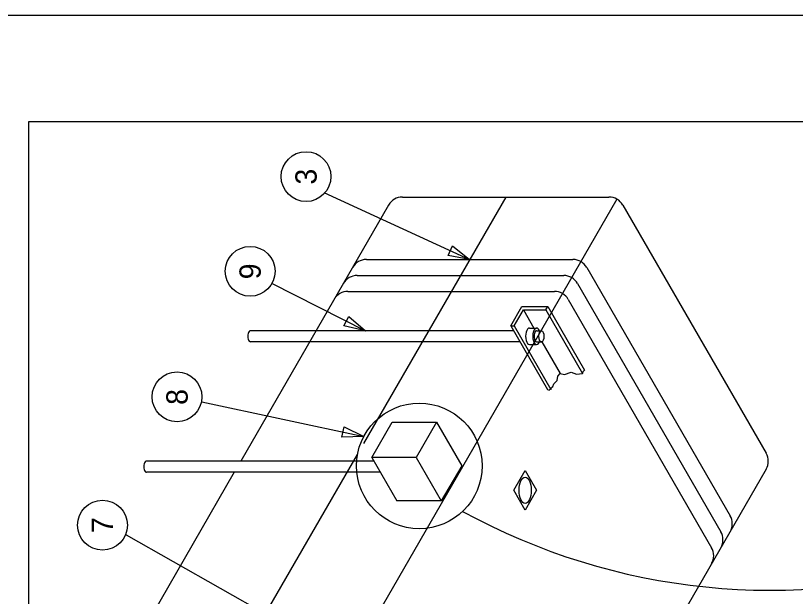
# Model space of a CAD drawing. Extents: x 10043 to 10176, y 9935 to 10141.
# Drawn here: x 10062.81 to 10087.2, y 10011.34 to 10029.5 of the extents above; entities that cross this region are included whole.
import ezdxf

# ---------------------------------------------------------------- set-up
doc = ezdxf.new("R2010")
doc.units = 0
for name, color, linetype in [('G-ANNO-SYMB', 7, 'Continuous'), ('G-DETL-GRID', 7, 'Continuous'), ('G-DETL-LINE', 7, 'Continuous'), ('G-DETL-TEXT', 7, 'Continuous')]:
    doc.layers.add(name, color=color, linetype=linetype)

msp = doc.modelspace()

# ---------------------------------------------------------------- linework, layer by layer
at = {"layer": 'G-ANNO-SYMB'}
for centre in [(10071.892, 10024.468), (10070.143, 10021.506), (10067.856, 10017.577), (10065.524, 10013.566)]:
    msp.add_circle(centre, 0.779, dxfattribs=at)
at = {"layer": 'G-DETL-GRID'}
for points in [[(10174.709, 10029.505), (10045.731, 10029.505), (10045.731, 9946.03), (10174.709, 9946.03)], [(10063.221, 9977.047), (10063.221, 10026.189), (10108.721, 10026.189), (10108.721, 9977.047)]]:
    msp.add_lwpolyline(points, close=True, dxfattribs=at)
at = {"layer": 'G-DETL-LINE'}
for p, q in [((10081.619, 10023.762), (10073.509, 10009.715)), ((10081.619, 10023.762), (10073.509, 10009.715)), ((10078.139, 10023.829), (10073.687, 10016.119)), ((10078.139, 10023.829), (10073.687, 10016.119)), ((10074.908, 10023.829), (10081.369, 10023.829)), ((10074.908, 10023.829), (10081.369, 10023.829)), ((10074.475, 10023.579), (10069.849, 10015.567)), ((10074.475, 10023.579), (10069.849, 10015.567)), ((10081.802, 10023.579), (10086.286, 10015.814)), ((10081.802, 10023.579), (10086.286, 10015.814)), ((10073.78, 10021.876), (10080.241, 10021.876)), ((10073.78, 10021.876), (10080.241, 10021.876)), ((10080.674, 10021.626), (10085.158, 10013.86)), ((10080.674, 10021.626), (10085.158, 10013.86)), ((10073.491, 10021.376), (10079.953, 10021.376)), ((10073.491, 10021.376), (10079.953, 10021.376)), ((10080.386, 10021.126), (10084.869, 10013.36)), ((10080.386, 10021.126), (10084.869, 10013.36)), ((10073.202, 10020.876), (10079.664, 10020.876)), ((10073.202, 10020.876), (10079.664, 10020.876)), ((10080.097, 10020.626), (10084.58, 10012.86)), ((10080.097, 10020.626), (10084.58, 10012.86)), ((10078.299, 10019.797), (10078.648, 10020.401)), ((10078.299, 10019.797), (10078.648, 10020.401)), ((10078.403, 10019.797), (10078.692, 10020.297)), ((10078.403, 10019.797), (10078.692, 10020.297)), ((10078.648, 10020.401), (10079.458, 10020.401)), ((10078.648, 10020.401), (10079.458, 10020.401)), ((10078.692, 10020.297), (10079.398, 10020.297)), ((10078.692, 10020.297), (10079.018, 10019.732)), ((10078.692, 10020.297), (10079.398, 10020.297)), ((10078.692, 10020.297), (10079.018, 10019.732)), ((10079.398, 10020.297), (10079.458, 10020.401)), ((10079.398, 10020.297), (10079.458, 10020.401)), ((10079.398, 10020.297), (10080.546, 10018.309)), ((10079.398, 10020.297), (10080.546, 10018.309)), ((10079.458, 10020.401), (10080.606, 10018.413)), ((10079.458, 10020.401), (10080.606, 10018.413)), ((10078.299, 10019.797), (10078.403, 10019.797)), ((10078.299, 10019.797), (10079.447, 10017.809)), ((10078.299, 10019.797), (10078.403, 10019.797)), ((10078.299, 10019.797), (10079.447, 10017.809)), ((10078.403, 10019.797), (10079.551, 10017.809)), ((10078.403, 10019.797), (10079.551, 10017.809)), ((10072.204, 10019.646), (10070.153, 10019.646)), ((10072.204, 10019.646), (10070.153, 10019.646)), ((10078.386, 10019.646), (10072.204, 10019.646)), ((10078.386, 10019.646), (10072.204, 10019.646)), ((10078.879, 10019.732), (10079.104, 10019.732)), ((10078.879, 10019.732), (10079.104, 10019.732)), ((10079.104, 10019.646), (10079.254, 10019.646)), ((10079.104, 10019.646), (10079.254, 10019.646)), ((10072.004, 10019.301), (10070.153, 10019.301)), ((10072.004, 10019.301), (10070.153, 10019.301)), ((10078.586, 10019.301), (10072.004, 10019.301)), ((10078.586, 10019.301), (10072.004, 10019.301)), ((10079.104, 10019.301), (10079.254, 10019.301)), ((10079.104, 10019.301), (10079.254, 10019.301)), ((10079.266, 10019.303), (10079.84, 10018.309)), ((10079.266, 10019.303), (10079.84, 10018.309)), ((10078.879, 10019.215), (10079.104, 10019.215)), ((10078.879, 10019.215), (10079.104, 10019.215)), ((10079.769, 10018.222), (10079.84, 10018.309)), ((10079.769, 10018.222), (10079.84, 10018.309)), ((10079.84, 10018.309), (10079.981, 10018.277)), ((10079.84, 10018.309), (10079.981, 10018.277)), ((10079.981, 10018.277), (10080.185, 10018.346)), ((10079.981, 10018.277), (10080.185, 10018.346)), ((10080.185, 10018.346), (10080.356, 10018.285)), ((10080.185, 10018.346), (10080.356, 10018.285)), ((10080.356, 10018.285), (10080.546, 10018.309)), ((10080.356, 10018.285), (10080.546, 10018.309)), ((10080.546, 10018.309), (10080.564, 10018.376)), ((10080.546, 10018.309), (10080.564, 10018.376)), ((10080.564, 10018.376), (10080.606, 10018.413)), ((10080.564, 10018.376), (10080.606, 10018.413)), ((10079.644, 10017.99), (10079.753, 10018.09)), ((10079.644, 10017.99), (10079.753, 10018.09)), ((10079.753, 10018.09), (10079.769, 10018.222)), ((10079.753, 10018.09), (10079.769, 10018.222)), ((10079.447, 10017.809), (10079.499, 10017.789)), ((10079.447, 10017.809), (10079.499, 10017.789)), ((10079.499, 10017.789), (10079.524, 10017.806)), ((10079.499, 10017.789), (10079.524, 10017.806)), ((10079.524, 10017.806), (10079.541, 10017.819)), ((10079.524, 10017.806), (10079.541, 10017.819)), ((10079.541, 10017.819), (10079.551, 10017.809)), ((10079.541, 10017.819), (10079.551, 10017.809)), ((10079.551, 10017.809), (10079.568, 10017.87)), ((10079.551, 10017.809), (10079.568, 10017.87)), ((10079.568, 10017.87), (10079.615, 10017.9)), ((10079.568, 10017.87), (10079.615, 10017.9)), ((10079.615, 10017.9), (10079.644, 10017.99)), ((10079.615, 10017.9), (10079.644, 10017.99)), ((10075.974, 10016.79), (10076.762, 10015.425)), ((10075.974, 10016.79), (10076.762, 10015.425)), ((10073.488, 10015.774), (10069.822, 10009.425)), ((10073.488, 10015.774), (10069.822, 10009.425)), ((10073.949, 10015.686), (10074.737, 10014.321)), ((10073.949, 10015.686), (10074.737, 10014.321)), ((10075.336, 10015.686), (10076.124, 10014.321)), ((10075.336, 10015.686), (10076.124, 10014.321)), ((10074.017, 10015.567), (10066.9, 10015.567)), ((10076.762, 10015.425), (10076.124, 10014.321)), ((10076.762, 10015.425), (10076.124, 10014.321)), ((10069.649, 10015.222), (10066.302, 10009.425)), ((10069.649, 10015.222), (10066.302, 10009.425)), ((10074.216, 10015.222), (10066.9, 10015.222)), ((10074.216, 10015.222), (10066.9, 10015.222)), ((10086.286, 10015.314), (10078.281, 10001.45)), ((10086.286, 10015.314), (10078.281, 10001.45)), ((10076.124, 10014.321), (10074.737, 10014.321)), ((10076.124, 10014.321), (10074.737, 10014.321))]:
    msp.add_line(p, q, dxfattribs=at)
for points in [[(10075.974, 10016.79), (10075.336, 10015.686), (10073.949, 10015.686), (10074.586, 10016.79)], [(10075.974, 10016.79), (10075.336, 10015.686), (10073.949, 10015.686), (10074.586, 10016.79)], [(10078.747, 10014.034), (10078.389, 10014.655), (10078.747, 10015.276), (10079.106, 10014.655)], [(10078.747, 10014.034), (10078.389, 10014.655), (10078.747, 10015.276), (10079.106, 10014.655)]]:
    msp.add_lwpolyline(points, close=True, dxfattribs=at)
for centre, start, end in [((10074.908, 10023.329), 90, 150), ((10074.908, 10023.329), 90, 150), ((10081.369, 10023.329), 30, 90), ((10081.369, 10023.329), 30, 90), ((10073.78, 10021.376), 90, 150), ((10073.78, 10021.376), 90, 150), ((10080.241, 10021.376), 30, 90), ((10080.241, 10021.376), 30, 90), ((10073.491, 10020.876), 90, 150), ((10073.491, 10020.876), 90, 150), ((10079.953, 10020.876), 30, 90), ((10079.953, 10020.876), 30, 90), ((10073.202, 10020.376), 90, 150), ((10073.202, 10020.376), 90, 150), ((10079.664, 10020.376), 30, 90), ((10079.664, 10020.376), 30, 90), ((10085.853, 10015.564), 330, 30.0001), ((10085.853, 10015.564), 330, 30.0001), ((10084.725, 10013.61), 330, 30.0001), ((10084.725, 10013.61), 330, 30.0001), ((10084.436, 10013.11), 330, 30.0001), ((10084.436, 10013.11), 330, 30.0001), ((10084.147, 10012.61), 330, 30.0001), ((10084.147, 10012.61), 330, 30.0001)]:
    msp.add_arc(centre, 0.5, start, end, dxfattribs=at)
for centre, major_axis, start_param, end_param in [((10079.104, 10019.473), (0, -0.259), 2.300516, 7.124262), ((10079.104, 10019.473), (0, -0.259), 2.300516, 7.124262), ((10070.153, 10019.473), (0, -0.173), 3.137491, 6.287287), ((10070.153, 10019.473), (0, -0.173), 3.137491, 6.287287), ((10078.879, 10019.473), (0, -0.259), 3.137491, 6.287287), ((10078.879, 10019.473), (0, -0.259), 3.137491, 6.287287), ((10079.104, 10019.473), (0, -0.173), 3.137491, 6.287287), ((10079.104, 10019.473), (0, -0.173), 3.137491, 6.287287), ((10066.899, 10015.394), (0, -0.173), 3.137491, 6.287287), ((10066.899, 10015.394), (0, -0.173), 3.137491, 6.287287)]:
    msp.add_ellipse(centre, major_axis=major_axis, ratio=0.460797, start_param=start_param, end_param=end_param, dxfattribs=at)
for centre, major_axis in [((10079.254, 10019.473), (0, -0.173)), ((10079.254, 10019.473), (0, -0.173)), ((10078.747, 10014.655), (0, -0.413)), ((10078.747, 10014.655), (0, -0.413))]:
    msp.add_ellipse(centre, major_axis=major_axis, ratio=0.460797, dxfattribs=at)
at = {"layer": 'G-DETL-TEXT'}
for p, q in [((10072.444, 10023.97), (10077.011, 10021.876)), ((10072.444, 10023.97), (10077.011, 10021.876)), ((10070.816, 10021.134), (10073.749, 10019.646)), ((10070.816, 10021.134), (10073.749, 10019.646)), ((10068.633, 10017.427), (10073.702, 10016.343)), ((10068.633, 10017.427), (10073.702, 10016.343)), ((10066.268, 10013.267), (10072.267, 10009.859)), ((10066.268, 10013.267), (10072.267, 10009.859))]:
    msp.add_line(p, q, dxfattribs=at)
for points in [[(10076.474, 10022.305), (10077.011, 10021.876), (10076.335, 10022.002)], [(10076.474, 10022.305), (10077.011, 10021.876), (10076.335, 10022.002)], [(10073.23, 10020.096), (10073.749, 10019.646), (10073.079, 10019.799)], [(10073.23, 10020.096), (10073.749, 10019.646), (10073.079, 10019.799)], [(10073.085, 10016.645), (10073.702, 10016.343), (10073.015, 10016.32)], [(10073.085, 10016.645), (10073.702, 10016.343), (10073.015, 10016.32)]]:
    msp.add_lwpolyline(points, close=True, dxfattribs=at)
msp.add_circle((10075.435, 10015.418), 1.964, dxfattribs=at)
msp.add_arc((10086.419, 10031.542), 20.014, 241.243, 287.1832, dxfattribs=at)
msp.add_arc((10086.419, 10031.542), 20.014, 241.243, 287.1832, dxfattribs=at)

# ---------------------------------------------------------------- texts
at = {"layer": 'G-ANNO-SYMB'}
for s, p in [('3', (10072.225, 10024.218)), ('9', (10070.476, 10021.255)), ('8', (10068.189, 10017.327)), ('7', (10065.858, 10013.315))]:
    msp.add_text(s, height=0.667, rotation=90, dxfattribs=at).set_placement(p)

doc.saveas('drawing.dxf')
